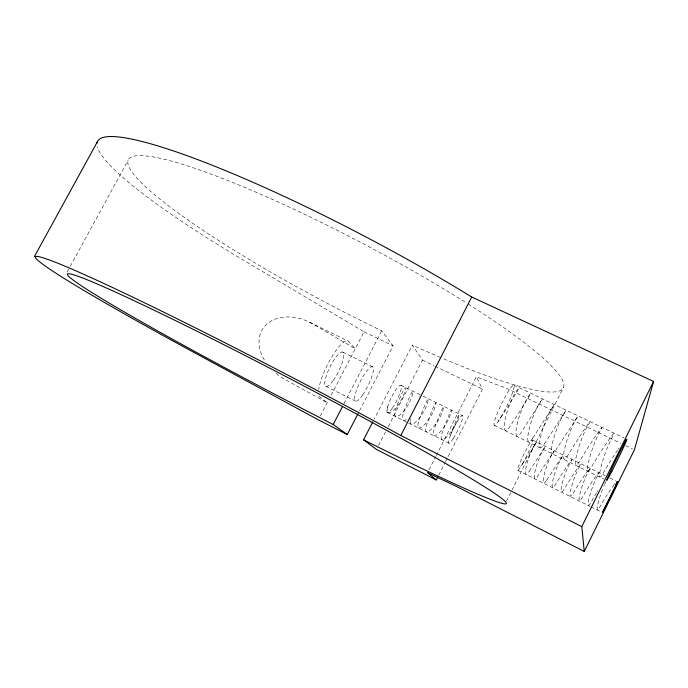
<?xml version="1.0" encoding="UTF-8"?>
<svg xmlns="http://www.w3.org/2000/svg" width="688" height="688" viewBox="0 0 688 688"><rect width="100%" height="100%" fill="white"/><g stroke="black" fill="none" stroke-linecap="round" stroke-linejoin="round"><path stroke-width="0.52" stroke-dasharray="3.44 2.58" d="M506.54 500.959L563.472 387.43M429.028 469.792L435.788 456.497M436.269 455.551L476.371 376.74A280.971 39.964 27.7 0 0 506.342 388.195L620.937 443.321M438.738 475.167L445.05 462.732M445.532 461.777L482.434 389.116L476.371 376.74M378.477 445.678L385.805 431.41M388.256 426.655L422.449 360.091L412.344 345.109L374.289 418.983M359.557 410.719L393.063 345.866L381.745 330.782L379.028 329.466A245.564 34.735 27.7 0 1 132.887 156.451A245.564 34.735 27.7 0 1 466.361 302.883M320.316 416.034L328.219 400.829M331.169 395.144L364.064 331.831L238.461 257.183A280.971 39.964 27.7 0 1 97.326 146.759M343.983 403.667L381.745 330.782M67.132 272.052L69.694 267.357M70.21 266.419L128.123 160.278M546.814 479.949L562.947 455.275L561.073 458.681A16.813 2.718 -70.4 0 0 552.739 480.929A16.813 2.718 -70.4 0 0 555.62 484.3A16.822 0.542 -57.3 0 1 568.297 464.426A16.822 0.542 -57.3 0 1 570.042 463.11A16.839 2.606 -70.4 0 0 561.726 485.393A16.839 2.606 -70.4 0 0 564.452 488.695A16.856 0.679 -57.3 0 1 577.146 468.777A16.856 0.679 -57.3 0 1 579.064 467.539A16.873 2.485 -70.4 0 0 570.748 489.873A16.873 2.485 -70.4 0 0 573.319 493.098A16.89 0.808 -57.3 0 1 586.03 473.146A16.89 0.808 -57.3 0 1 588.12 471.977A16.908 2.365 -70.4 0 0 579.803 494.371A16.908 2.365 -70.4 0 0 582.229 497.527A16.916 0.937 -57.3 0 1 594.948 477.524A16.916 0.937 -57.3 0 1 597.21 476.44A16.942 2.245 -70.4 0 0 588.894 498.886A16.942 2.245 -70.4 0 0 591.164 501.973A16.951 1.075 -57.3 0 1 596.745 492.617M575.452 420.359L577.817 416.231L556.119 449.556A22.394 3.818 -70.6 0 1 552.292 444.156A22.394 3.818 -70.6 0 1 563.42 414.606L565.897 410.512L544.423 443.829M529.313 471.246L545.231 446.589L543.219 449.918A16.744 2.95 -70.4 0 0 534.877 472.063A16.744 2.95 -70.4 0 0 538.05 475.563L554.072 450.924L552.129 454.295A16.779 2.838 -70.4 0 0 543.787 476.492A16.779 2.838 -70.4 0 0 546.814 479.923M535.789 443.287L536.425 442.281L520.61 466.92M535.565 443.648L534.344 445.566A16.71 3.062 -70.4 0 0 525.993 467.651A16.71 3.062 -70.4 0 0 529.313 471.228M532.779 438.136L554.064 404.836L551.475 408.827A22.343 4.025 -70.6 0 0 540.329 438.316A22.343 4.025 -70.6 0 0 544.423 443.803M513.833 385.099L623.939 437.903M625.745 445.635L632.487 448.877M364.064 331.831L393.063 345.866M422.449 360.091L434.059 365.706M435.031 366.171L482.434 389.116M309.505 322.216L348.076 341.024M532.598 440.096L605.173 475.64M609.886 477.945L615.674 480.783M494.225 425.322L603.772 479.08M342.71 352.058L372.492 366.678M400.855 385.22L422.036 395.643M423 396.116L462.482 415.543M517.746 470.368L590.072 506.402M591.026 506.875L601.493 512.087M387.55 412.525L407.7 422.604M408.663 423.077L448.972 443.227M325.734 386.217L355.412 401.078M276.077 373.412L279.001 375.657A69.307 62.367 -74.8 0 0 284.626 379.2L327.23 402.721L319.903 396.985A31.347 7.972 -63.6 0 1 319.077 395.849M264.364 360.013C259.668 352.204 257.295 342.357 260.417 333.534A21.001 19.126 -71.5 0 1 263.487 327.703C273.678 314.356 293.509 314.915 307.51 321.296A69.729 62.995 -67.2 0 1 313.393 324.289L355.275 348.747L348.756 341.54A31.347 7.972 -63.6 0 0 332.51 355.748A31.347 7.972 -63.6 0 0 318.733 389.666M468.158 304.01A245.564 34.735 27.7 0 1 441.576 357.949M440.621 357.545A245.564 34.735 27.7 0 1 412.344 345.109M614.169 484.627A16.985 1.204 -57.3 0 0 600.151 506.437A16.976 2.124 -70.4 0 1 597.416 506.308A16.976 2.124 -70.4 0 1 603.445 487.173M614.573 484.12A16.985 1.204 -57.3 0 1 614.952 483.647M603.832 486.261A16.976 2.124 -70.4 0 1 604.21 485.384M604.58 484.541A16.976 2.124 -70.4 0 1 606.008 481.557M597.304 491.731A16.951 1.075 -57.3 0 1 597.872 490.854M532.787 438.11A22.283 4.231 -70.7 0 1 528.436 432.503A22.283 4.231 -70.7 0 1 539.573 403.142L542.299 399.195L521.203 432.468A22.222 4.429 -70.7 0 1 516.593 426.715A22.222 4.429 -70.7 0 1 527.748 397.449A22.214 0.49 -57.4 0 1 526.466 400.708A22.214 0.49 -57.4 0 1 509.705 426.809A22.162 4.627 -70.7 0 1 504.82 420.97A22.162 4.627 -70.7 0 1 515.983 391.79A22.154 0.705 -57.4 0 1 514.977 395.179A22.154 0.705 -57.4 0 1 498.241 421.202M617.643 450.133A22.687 1.342 -57.2 0 0 603.539 472.725A22.635 2.976 -70.6 0 1 600.787 467.849A22.635 2.976 -70.6 0 1 611.881 437.912A22.627 1.109 -57.2 0 0 608.536 440.243A22.627 1.109 -57.2 0 0 591.594 466.885A22.575 3.191 -70.6 0 1 588.567 461.88A22.575 3.191 -70.6 0 1 599.669 432.038A22.566 0.869 -57.3 0 0 596.634 434.506A22.566 0.869 -57.3 0 0 579.709 461.072A22.515 3.406 -70.6 0 1 576.415 455.938A22.515 3.406 -70.6 0 1 587.526 426.199A22.506 0.636 -57.3 0 0 584.783 428.805A22.506 0.636 -57.3 0 0 567.892 455.284A22.455 3.612 -70.6 0 1 564.323 450.038A22.455 3.612 -70.6 0 1 575.443 420.385M618.357 449.083A22.687 1.342 -57.2 0 1 619.054 448.077M410.177 421.151A15.11 4.352 -58.1 0 0 416.79 420.979A15.11 4.352 -58.1 0 0 427.007 404.363A15.127 1.058 -69.1 0 0 426.302 402.024A15.127 1.058 -69.1 0 0 418.553 421.933A15.136 4.266 -58.1 0 0 423.103 425.992A15.136 4.266 -58.1 0 0 434.635 408.13A15.153 0.963 -69.1 0 0 434.059 405.851A15.153 0.963 -69.1 0 0 426.319 425.803A15.162 4.18 -58.1 0 0 430.748 429.811A15.162 4.18 -58.1 0 0 442.298 411.914A15.179 0.86 -69.1 0 0 441.851 409.687A15.179 0.86 -69.1 0 0 434.102 429.682A15.188 4.094 -58.1 0 0 438.419 433.638A15.188 4.094 -58.1 0 0 449.986 415.707A15.205 0.757 -69.1 0 0 449.668 413.54A15.205 0.757 -69.1 0 0 441.92 433.578A15.213 3.999 -58.1 0 0 446.125 437.473A15.213 3.999 -58.1 0 0 457.701 419.508A15.231 0.662 -69.1 0 0 457.511 417.41A15.231 0.662 -69.1 0 0 449.763 437.491M410.237 420.609A15.11 4.352 -58.1 0 1 410.633 418.76M387.791 406.599A15.033 4.61 -58 0 0 392.771 410.865A15.033 4.61 -58 0 0 404.26 393.14A15.05 1.35 -69.1 0 0 403.185 390.629A15.05 1.35 -69.1 0 0 395.437 410.409A15.059 4.524 -58.1 0 0 400.313 414.623A15.059 4.524 -58.1 0 0 411.82 396.873A15.076 1.256 -69.1 0 0 410.865 394.413A15.076 1.256 -69.1 0 0 403.116 414.236A15.084 4.438 -58.1 0 0 407.451 418.751M419.568 396.331A15.102 1.161 -69.1 0 1 419.757 396.004M362.705 394.886A19.212 4.403 -63.6 0 0 372.724 366.816A19.212 4.403 -63.6 0 0 356.616 390.027A19.212 4.403 -63.6 0 0 362.705 394.886M392.435 408.001A15.196 3.096 -63.7 0 0 401.164 385.461A15.196 3.096 -63.7 0 0 388.901 403.125A15.196 3.096 -63.7 0 0 392.435 408.001M453.366 438.359A15.411 2.331 -63.7 0 0 462.706 415.75A15.411 2.331 -63.7 0 0 451.018 434.025A15.411 2.331 -63.7 0 0 453.366 438.359M333.353 380.258A19.075 4.85 -63.6 0 0 342.977 352.213A19.075 4.85 -63.6 0 0 326.559 375.055A19.075 4.85 -63.6 0 0 333.353 380.258M500.941 417.074A22.377 2.829 -64 0 0 513.979 385.194A22.377 2.829 -64 0 0 497.278 413.419A22.377 2.829 -64 0 0 500.941 417.074M522.502 463.832A16.865 1.608 -63.8 0 0 532.693 440.139A16.865 1.608 -63.8 0 0 520.42 461.751A16.865 1.608 -63.8 0 0 522.502 463.832"/><path stroke-width="1.03" d="M97.085 143.018A280.971 39.964 27.7 0 1 471.736 297.018L653.6 381.453L634.413 449.806L584.258 551.449L456.591 486.511A283.559 11.997 27.6 0 1 427.575 472.639L436.312 479.949L437.766 477.076M611.176 495.704L617.609 481.729L602.447 512.569L610.239 497.613M584.258 551.449L581.79 526.63L653.6 381.453M358.078 413.574L347.242 434.558L318.346 419.835L189.131 349.796A283.559 11.997 27.6 0 1 57.766 263.212A283.559 11.997 27.6 0 1 400.786 435.487L471.736 297.018M436.312 479.949L376.525 449.479L363.556 439.821L372.827 421.821M347.242 434.558L333.19 424.496L342.512 406.513M34.4 256.547L97.584 141.436M400.786 435.487L581.79 526.63M333.19 424.496L330.481 423.111A247.8 10.423 27.6 0 1 73.883 274.89A247.8 10.423 27.6 0 1 433.698 456.651A247.8 10.423 27.6 0 1 363.556 439.821M616.723 481.798A16.985 1.204 -57.3 0 1 615.493 485.418M625.676 439.529A22.687 1.342 -57.2 0 1 624.154 443.812M611.873 471.237A22.945 0.722 -63.9 0 0 626.871 439.331A22.945 0.722 -63.9 0 0 611.52 469.121A22.945 0.722 -63.9 0 0 611.873 471.237"/></g></svg>
